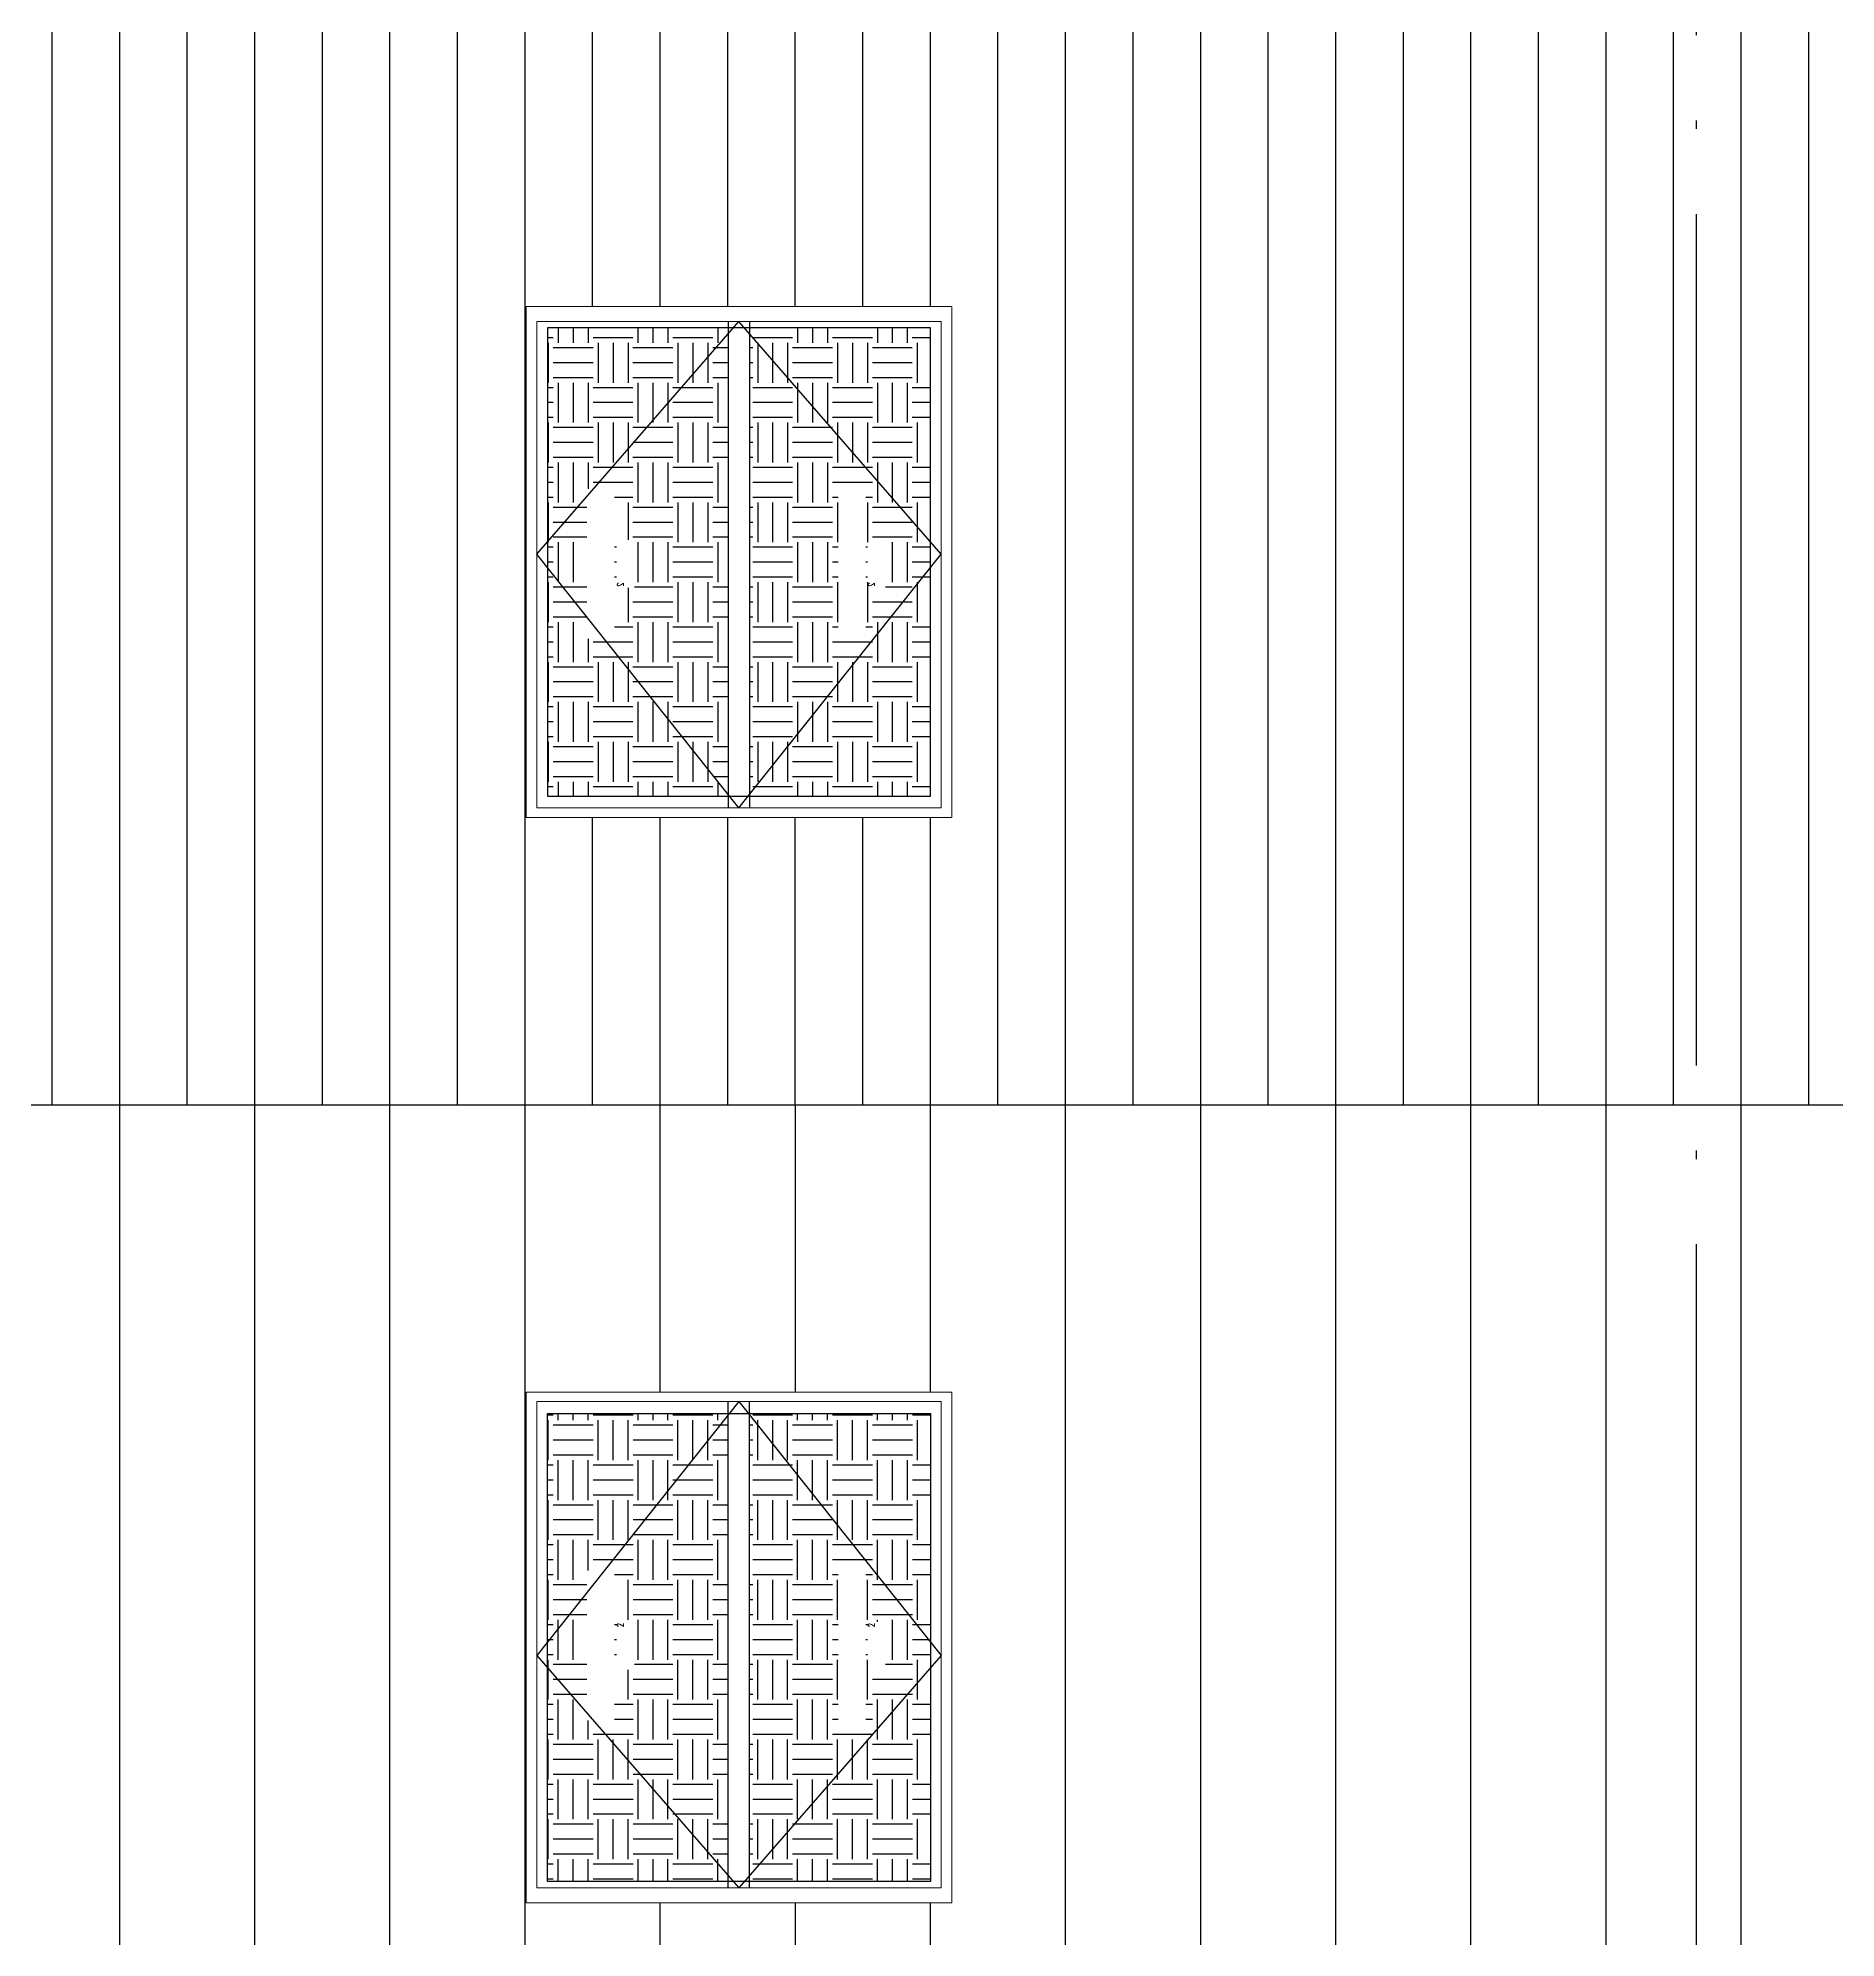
# Model space of a CAD drawing. Extents: x -452079 to 117456, y 3902 to 836955.
# Drawn here: x -57898 to -49448, y 589880 to 598807 of the extents above; entities that cross this region are included whole.
import ezdxf

# ---------------------------------------------------------------- set-up
doc = ezdxf.new("R2010")
doc.units = 0
doc.header["$LTSCALE"] = 1000
doc.header["$MEASUREMENT"] = 0
doc.linetypes.add('DOTE', pattern=[2.42, 2, -0.2, 0.02, -0.2])
doc.linetypes.add('HIDDEN', pattern=[9.525, 6.35, -3.175])
for name, color, linetype in [('A-AXIS-DOTE', 14, 'DOTE'), ('A-HATCH-2', 251, 'Continuous'), ('A-LIN-V', 9, 'Continuous'), ('A-SFCE', 30, 'Continuous'), ('A-WINDOW', 140, 'Continuous'), ('SPACE', 7, 'Continuous'), ('SPACE_HATCH', 8, 'Continuous'), ('WALL', 2, 'Continuous'), ('参考线', 8, 'Continuous'), ('外框', 1, 'HIDDEN')]:
    doc.layers.add(name, color=color, linetype=linetype)
doc.layers.add('成型线', color=3, linetype='Continuous', lineweight=18)
doc.styles.add('_TCH_SPACE', font='SIMPLEX', dxfattribs={"height": 5, "bigfont": 'GBCBIG'})
pattern_1 = [(0, (0, 0), (187.5, 187.5), [187.5, -187.5]), (0, (0, 70.31), (187.5, 187.5), [187.5, -187.5]), (0, (0, 140.62), (187.5, 187.5), [187.5, -187.5]), (90, (23.44, 164.06), (-187.5, 187.5), [187.5, -187.5]), (90, (93.75, 164.06), (-187.5, 187.5), [187.5, -187.5]), (90, (164.06, 164.06), (-187.5, 187.5), [187.5, -187.5])]

# ---------------------------------------------------------------- blocks, each defined once
blk = doc.blocks.new('44')
blk.add_wipeout([(277495.8, 745320), (279895.9, 745320), (279895.8, 747320), (277495.8, 747320)]).dxf.layer = '参考线'
at = {"layer": 'SPACE_HATCH'}
h = blk.add_hatch(dxfattribs=at)
h.set_pattern_fill('土壤', color=8, scale=50, style=0)
h.set_pattern_definition(pattern_1)
h.paths.add_polyline_path([(277595.8, 746370), (279795.8, 746370), (279795.8, 747220), (277595.8, 747220)])
h.paths.add_polyline_path([(278352.4, 746904), (279056.8, 746904), (279056.8, 747034), (278352.4, 747034)])
h.paths.add_polyline_path([(278591.2, 746810.8), (278816.6, 746810.8), (278816.6, 746895), (278591.2, 746895)])
h = blk.add_hatch(dxfattribs=at)
h.set_pattern_fill('土壤', color=8, scale=50, style=0)
h.set_pattern_definition(pattern_1)
h.paths.add_polyline_path([(277595.8, 746270), (279795.8, 746270), (279795.8, 745420), (277595.8, 745420)])
h.paths.add_polyline_path([(278352.4, 745724), (279056.8, 745724), (279056.8, 745854), (278352.4, 745854)])
h.paths.add_polyline_path([(278591.2, 745630.8), (278816.6, 745630.8), (278816.6, 745715), (278591.2, 745715)])
at = {"color": 8}
for p, q in [((277565.8, 746370), (279850.8, 746370)), ((277565.8, 746270), (279850.8, 746270))]:
    blk.add_line(p, q, dxfattribs=at)
at = {"layer": 'A-SFCE', "color": 8}
blk.add_lwpolyline([(277595.8, 747220), (279795.8, 747220), (279795.8, 745420), (277595.8, 745420)], close=True, dxfattribs=at)
at = {"layer": '外框', "color": 8}
for points in [[(279850.8, 746320), (278658.3, 747270), (277565.8, 746320)], [(279850.8, 746320), (278658.3, 745370), (277565.8, 746320)]]:
    blk.add_lwpolyline(points, dxfattribs=at)
at = {"layer": '成型线'}
blk.add_line((279895.8, 745320), (279895.8, 747320), dxfattribs=at)
blk.add_lwpolyline([(279895.8, 745320), (277495.8, 745320), (277495.8, 747320), (279895.8, 747320)], dxfattribs=at)
blk.add_lwpolyline([(279850.8, 745370), (279850.8, 747270), (277565.8, 747270), (277565.8, 745370)], close=True, dxfattribs=at)
at = {"layer": 'SPACE', "color": 8, "style": '_TCH_SPACE', "width": 0.705882}
for p in [(278791.6, 746862.6), (278791.6, 745682.6)]:
    blk.add_text('2', height=29.8, dxfattribs=at).set_placement(p)
blk = doc.blocks.new('eeee')
at = {"layer": 'A-LIN-V'}
blk.add_blockref('44', (16550, 81000), dxfattribs=at)
at = {"layer": 'A-LIN-V', "xscale": -0.9999999999999998}
blk.add_blockref('44', (579041.6, 81000), dxfattribs=at)
blk = doc.blocks.new('423432432222')
at = {"layer": 'A-WINDOW', "rotation": 90}
blk.add_blockref('eeee', (1193915.9, 416524.2), dxfattribs=at)
blk = doc.blocks.new('A$C46715D7E')
at = {"layer": 'A-HATCH-2'}
h = blk.add_hatch(dxfattribs=at)
h.set_pattern_fill('ANSI31', color=8, scale=200, angle=45)
h.set_pattern_definition([(90, (-181339.1, -540023.96), (-317.5, 0), [])])
h.paths.add_polyline_path([(17293.7, 62296), (14527.7, 53771), (52540.9, 53771), (185076.6, 53771), (190306.7, 53771), (190306.7, 62296)])
h = blk.add_hatch(dxfattribs=at)
h.set_pattern_fill('ANSI31', color=8, scale=400, angle=45)
h.set_pattern_definition([(90, (-181339.1, -540023.96), (-635, 0), [])])
h.paths.add_polyline_path([(52540.9, 53771), (185076.6, 53771), (190306.7, 53771), (190306.7, 45246), (11761.6, 45246), (14527.7, 53771), (39910.9, 53771)])
at = {"layer": 'A-AXIS-DOTE', "color": 8, "ltscale": 2}
blk.add_line((45806.7, 716), (45806.7, 84643.8), dxfattribs=at)
at = {"layer": 'A-SFCE'}
blk.add_lwpolyline([(13783.6, 53771), (190306.7, 53771)], dxfattribs=at)
at = {"layer": 'A-WINDOW'}
blk.add_blockref('423432432222', (-325289.1, -660549), dxfattribs=at)

msp = doc.modelspace()

# ---------------------------------------------------------------- block references
at = {"layer": 'WALL'}
msp.add_blockref('A$C46715D7E', (-95910.9, 540023.96), dxfattribs=at)

doc.saveas('drawing.dxf')
